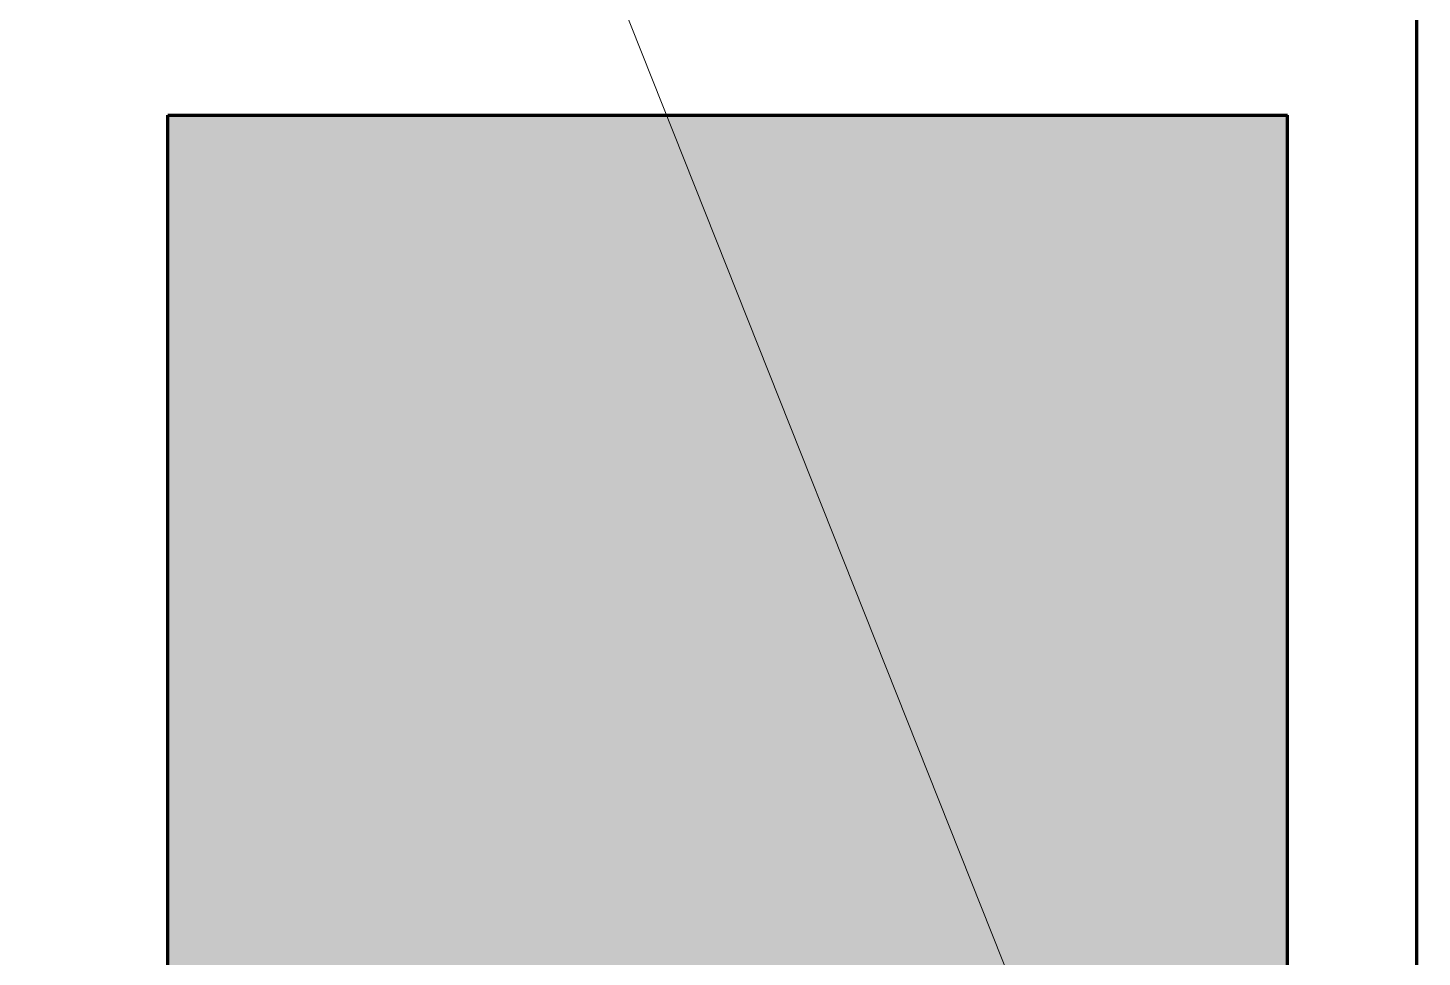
# Model space of a CAD drawing. Header units: millimetres. Extents: x 0 to 420, y 0 to 297.
# Drawn here: x 80.686 to 84.671, y 205.779 to 208.436 of the extents above; entities that cross this region are included whole.
import ezdxf

# ---------------------------------------------------------------- set-up
doc = ezdxf.new("R2010")
doc.units = ezdxf.units.MM
for name, color, linetype, lineweight in [('01-VISIBLE', 7, 'CONTINUOUS', 70), ('08-FINA', 5, 'CONTINUOUS', 18), ('13-GRAFICA', 30, 'CONTINUOUS', 18)]:
    doc.layers.add(name, color=color, linetype=linetype, lineweight=lineweight)

msp = doc.modelspace()

# ---------------------------------------------------------------- hatches: boundary and pattern name
at = {"layer": '13-GRAFICA', "true_color": 0x202020}
h = msp.add_hatch(color=7, dxfattribs=at)
h.dxf.hatch_style = 1
h.paths.add_polyline_path([(81.0865, 208.1857), (82.3865, 208.1857), (82.3865, 203.8857), (82.3865, 203.4857), (82.3865, 187.1857), (81.0865, 187.1857)])
h = msp.add_hatch(color=7, dxfattribs=at)
h.dxf.hatch_style = 1
h.paths.add_polyline_path([(82.9865, 208.1857), (82.9865, 203.8857), (82.8865, 203.8857), (82.8865, 203.9857), (82.4865, 203.9857), (82.4865, 203.8857), (82.3865, 203.8857), (82.3865, 208.1857)])
h = msp.add_hatch(color=7, dxfattribs=at)
h.dxf.hatch_style = 1
h.paths.add_polyline_path([(84.2865, 208.1857), (84.2865, 197.5857), (84.1865, 197.5857), (84.1865, 195.6857), (84.2865, 195.6857), (84.2865, 187.1857), (82.9865, 187.1857), (82.9865, 203.4857), (82.9865, 203.8857), (82.9865, 208.1857)])

# ---------------------------------------------------------------- linework, layer by layer
at = {"layer": '01-VISIBLE'}
for p, q in [((84.6565, 197.5357), (84.6565, 214.187)), ((81.0865, 204.0357), (81.0865, 208.1857)), ((84.2865, 204.0357), (84.2865, 208.1857))]:
    msp.add_line(p, q, dxfattribs=at)
msp.add_lwpolyline([(81.0865, 208.1857), (81.1365, 208.1857), (81.1865, 208.1857), (81.2365, 208.1857), (81.2865, 208.1857), (81.3365, 208.1857), (81.3865, 208.1857), (81.4365, 208.1857), (81.4865, 208.1857), (81.5365, 208.1857), (81.5865, 208.1857), (81.6365, 208.1857), (81.6865, 208.1857), (81.7365, 208.1857), (81.7865, 208.1857), (81.8365, 208.1857), (81.8865, 208.1857), (81.9365, 208.1857), (81.9865, 208.1857), (82.0365, 208.1857), (82.0865, 208.1857), (82.1365, 208.1857), (82.1865, 208.1857), (82.2365, 208.1857), (82.2865, 208.1857), (82.3365, 208.1857), (82.3865, 208.1857), (82.4365, 208.1857), (82.4865, 208.1857), (82.5365, 208.1857), (82.5865, 208.1857), (82.6365, 208.1857), (82.6865, 208.1857), (82.7365, 208.1857), (82.7865, 208.1857), (82.8365, 208.1857), (82.8865, 208.1857), (82.9365, 208.1857), (82.9865, 208.1857), (83.0365, 208.1857), (83.0865, 208.1857), (83.1365, 208.1857), (83.1865, 208.1857), (83.2365, 208.1857), (83.2865, 208.1857), (83.3365, 208.1857), (83.3865, 208.1857), (83.4365, 208.1857), (83.4865, 208.1857), (83.5365, 208.1857), (83.5865, 208.1857), (83.6365, 208.1857), (83.6865, 208.1857), (83.7365, 208.1857), (83.7865, 208.1857), (83.8365, 208.1857), (83.8865, 208.1857), (83.9365, 208.1857), (83.9865, 208.1857), (84.0365, 208.1857), (84.0865, 208.1857), (84.1365, 208.1857), (84.1865, 208.1857), (84.2365, 208.1857), (84.2865, 208.1857)], dxfattribs=at)
at = {"layer": '08-FINA'}
msp.add_line((94.1865, 178.7857), (80.6865, 212.7857), dxfattribs=at)

doc.saveas('drawing.dxf')
